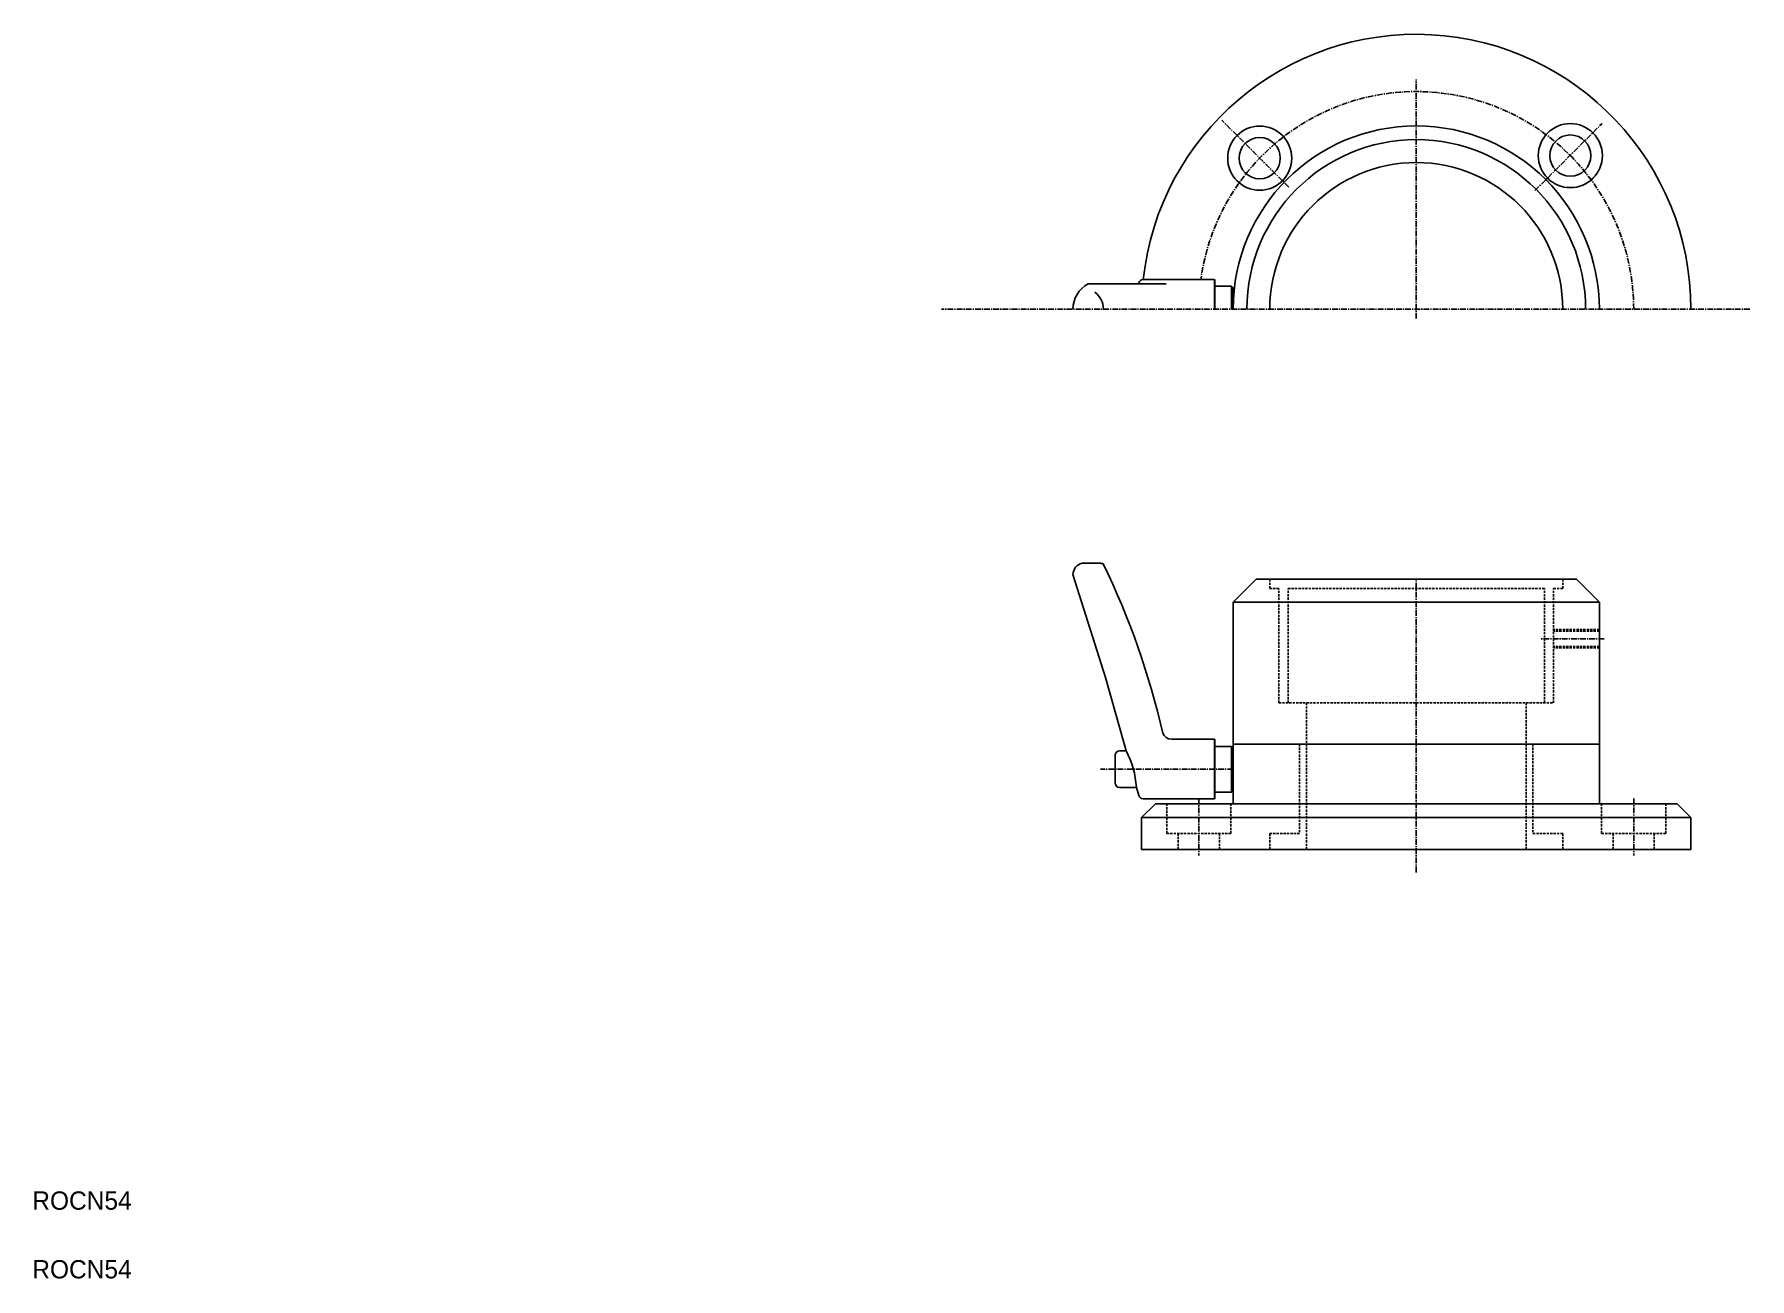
# Model space of a CAD drawing. Extents: x 140 to 515, y 98 to 370.
import ezdxf

# ---------------------------------------------------------------- set-up
doc = ezdxf.new("R2010")
doc.units = 0
doc.linetypes.add('CENTER', pattern=[2, 1.25, -0.25, 0.25, -0.25])
doc.linetypes.add('DASHED', pattern=[0.75, 0.5, -0.25])
doc.layers.get('0').update_dxf_attribs({"linetype": 'CONTINUOUS'})
doc.layers.add('CENTER', color=1, linetype='CENTER')

msp = doc.modelspace()

# ---------------------------------------------------------------- linework, layer by layer
at = {"color": 7, "linetype": 'CONTINUOUS'}
for p, q in [((370.62, 315.31), (381.58, 315.31)), ((381.64, 315.52), (381.58, 315.31)), ((381.58, 315.31), (387.6, 315.31)), ((382.6, 316.25), (398.18, 316.25)), ((398.18, 316.25), (398.18, 309.81)), ((398.18, 316.25), (398.27, 316.05)), ((398.27, 316.05), (398.27, 314.81)), ((398.27, 314.81), (398.27, 309.81)), ((398.27, 314.81), (401.9, 314.81)), ((401.9, 309.81), (401.9, 314.81)), ((402.27, 314.44), (401.9, 314.81)), ((402.27, 309.81), (402.27, 314.44)), ((374.38, 229.39), (367.27, 251.84)), ((373.13, 254.33), (369.28, 254.33)), ((402.27, 245.83), (407.27, 250.83)), ((407.27, 250.83), (477.27, 250.83)), ((477.27, 250.83), (482.27, 245.83)), ((402.27, 201.83), (402.27, 245.83)), ((402.27, 245.83), (482.27, 245.83)), ((482.27, 201.83), (482.27, 245.83)), ((378.89, 213.39), (374.38, 229.39)), ((398.18, 215.89), (388.76, 215.89)), ((398.18, 202.89), (398.18, 215.89)), ((398.18, 215.89), (398.27, 215.69)), ((398.27, 214.33), (398.27, 215.69)), ((398.27, 204.33), (398.27, 214.33)), ((398.27, 214.33), (401.9, 214.33)), ((401.9, 204.33), (401.9, 214.33)), ((402.27, 213.96), (401.9, 214.33)), ((402.27, 214.83), (482.27, 214.83)), ((376.47, 206.39), (376.47, 212.39)), ((377.47, 213.39), (378.89, 213.39)), ((381.14, 205.39), (377.47, 205.39)), ((381.64, 203.62), (381.14, 205.39)), ((382.6, 202.89), (398.18, 202.89)), ((398.18, 202.89), (398.27, 203.09)), ((398.27, 204.33), (401.9, 204.33)), ((398.27, 203.09), (398.27, 204.33)), ((402.27, 204.7), (401.9, 204.33)), ((385.27, 201.83), (382.27, 198.83)), ((382.27, 198.83), (382.27, 191.83)), ((382.27, 198.83), (502.27, 198.83)), ((499.27, 201.83), (385.27, 201.83)), ((499.27, 201.83), (502.27, 198.83)), ((502.27, 191.83), (502.27, 198.83)), ((382.27, 191.83), (502.27, 191.83))]:
    msp.add_line(p, q, dxfattribs=at)
at = {"color": 3, "linetype": 'DASHED'}
for p, q in [((410.27, 248.83), (410.27, 250.83)), ((410.27, 248.83), (412.27, 248.83)), ((412.27, 223.83), (412.27, 248.83)), ((414.27, 223.83), (414.27, 248.83)), ((414.27, 248.83), (470.27, 248.83)), ((470.27, 223.83), (470.27, 248.83)), ((472.27, 223.83), (472.27, 248.83)), ((474.27, 248.83), (472.27, 248.83)), ((474.27, 248.83), (474.27, 250.83)), ((482.27, 239.83), (472.27, 239.83)), ((482.27, 239.48), (472.27, 239.48)), ((482.27, 236.18), (472.27, 236.18)), ((482.27, 235.83), (472.27, 235.83)), ((412.27, 223.83), (472.27, 223.83)), ((418.27, 191.83), (418.27, 223.83)), ((466.27, 191.83), (466.27, 223.83)), ((416.77, 214.83), (416.77, 195.33)), ((467.77, 214.83), (467.77, 195.33)), ((387.77, 201.83), (387.77, 195.33)), ((401.77, 201.83), (401.77, 195.33)), ((482.77, 201.83), (482.77, 195.33)), ((496.77, 201.83), (496.77, 195.33)), ((401.77, 195.33), (387.77, 195.33)), ((390.27, 195.33), (390.27, 191.83)), ((399.27, 195.33), (399.27, 191.83)), ((410.27, 195.33), (410.27, 191.83)), ((410.27, 195.33), (416.77, 195.33)), ((474.27, 195.33), (467.77, 195.33)), ((474.27, 195.33), (474.27, 191.83)), ((496.77, 195.33), (482.77, 195.33)), ((485.27, 195.33), (485.27, 191.83)), ((494.27, 195.33), (494.27, 191.83))]:
    msp.add_line(p, q, dxfattribs=at)
at = {"color": 7, "linetype": 'CONTINUOUS'}
for centre, radius in [((408.07, 342.77), 7), ((475.93, 343.33), 7), ((408.07, 342.77), 4.5), ((475.93, 343.33), 4.5)]:
    msp.add_circle(centre, radius, dxfattribs=at)
for centre, radius, start, end in [((442.27, 309.81), 60, 0, 173.8351), ((442.27, 309.81), 40, 0, 180), ((442.27, 309.81), 37, 0, 180), ((442.27, 309.81), 32, 0, 180), ((373.46, 309.81), 6.2, 117.3186, 180), ((382.6, 315.25), 1, 90, 164.2753), ((369.31, 309.81), 4.6, 0, 53.0101), ((369.85, 251.81), 2.58, 102.6317, 179.2795), ((372.32, 248.39), 6, 75.017, 82.2759), ((219.84, 179.24), 171.3, 12.8123, 25.9457), ((388.76, 217.89), 2, 199.379, 270), ((377.47, 212.39), 1, 90, 180), ((361.45, 204.16), 19.72, 3.5609, 27.8886), ((377.47, 206.39), 1, 180, 270), ((382.6, 203.89), 1, 195.7247, 270)]:
    msp.add_arc(centre, radius, start, end, dxfattribs=at)
at = {"layer": 'CENTER', "color": 1, "linetype": 'CENTER'}
for p, q in [((442.27, 307.73), (442.27, 359.98)), ((414.45, 336.41), (399.77, 351.08)), ((468.19, 335.68), (482.87, 350.35)), ((515.12, 309.81), (338.56, 309.81)), ((442.27, 186.83), (442.27, 250.74)), ((483.33, 237.83), (469.37, 237.83)), ((402.27, 209.33), (373.28, 209.33)), ((394.77, 202.97), (394.77, 190.48)), ((489.77, 202.97), (489.77, 190.48))]:
    msp.add_line(p, q, dxfattribs=at)
msp.add_arc((442.27, 309.81), 47.5, 0, 172.2038, dxfattribs=at)

# ---------------------------------------------------------------- texts
at = {"color": 7, "linetype": 'CONTINUOUS'}
for p in [(139.91, 113.17), (139.91, 98.17)]:
    msp.add_text('ROCN54', height=4, dxfattribs=at).set_placement(p)

doc.saveas('drawing.dxf')
